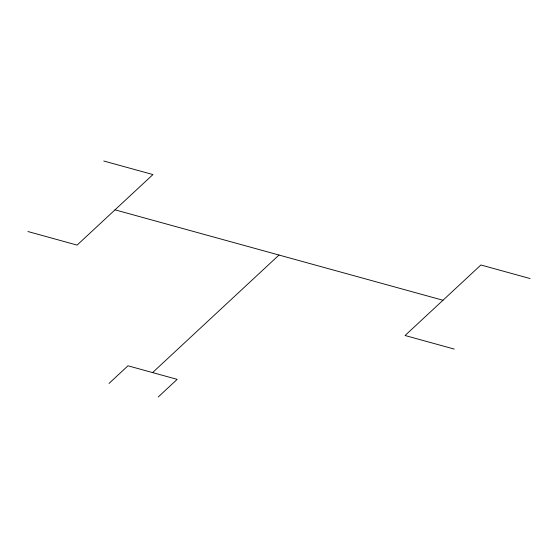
<?xml version="1.0" encoding="UTF-8"?>
<svg xmlns="http://www.w3.org/2000/svg" width="558" height="558" viewBox="0 0 558 558"><rect width="100%" height="100%" fill="white"/><g stroke="black" fill="none" stroke-linecap="round" stroke-linejoin="round"><path stroke-width="0.84" d="M109.026 383.43L127.984 365.797L177.179 379.363L158.221 396.996M152.585 372.584L279 255.041M103.753 161.004L152.941 174.57L77.095 245.095L27.9 231.528M530.1 278.554L480.905 264.987L405.059 335.511L454.247 349.078M115.018 209.829L442.982 300.253"/></g></svg>
